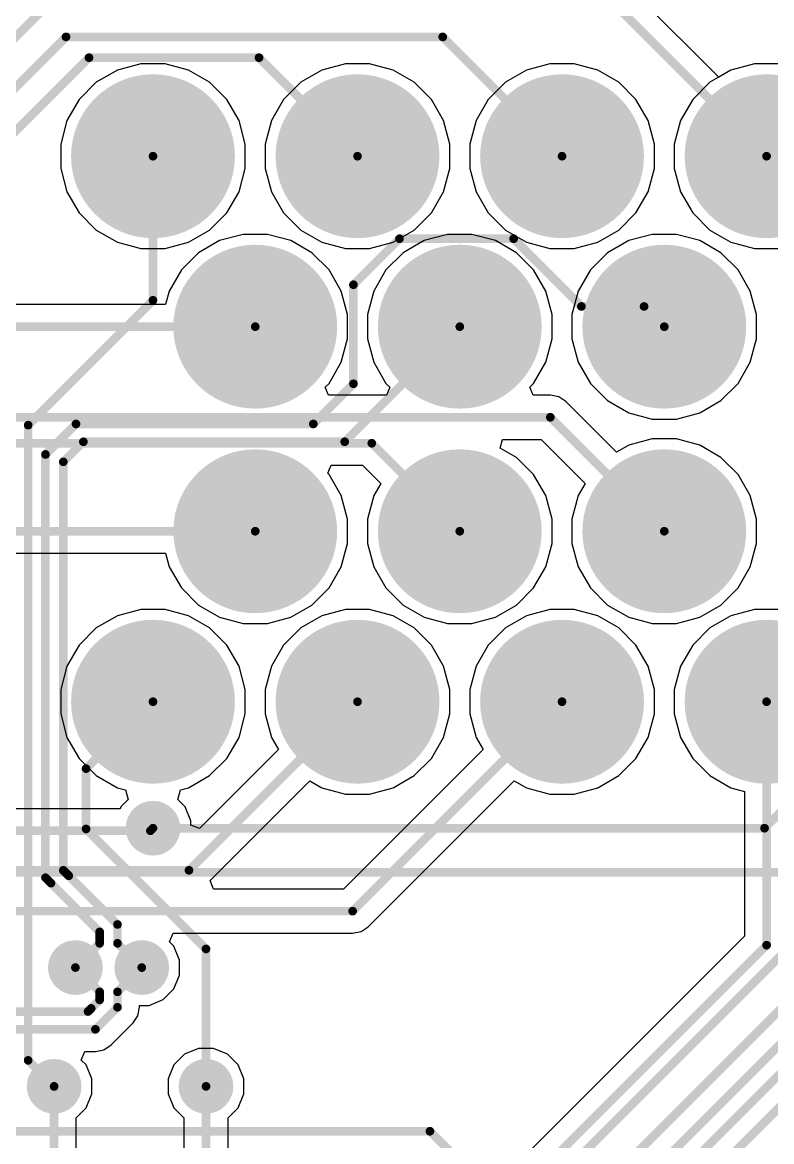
# Model space of a CAD drawing. Header units: millimetres. Extents: x -0.36 to 5.33, y -0.63 to 3.45.
# Drawn here: x 1.787 to 2.219, y 2.47 to 3.116 of the extents above; entities that cross this region are included whole.
import ezdxf

# ---------------------------------------------------------------- set-up
doc = ezdxf.new("R2010")
doc.units = ezdxf.units.MM
doc.header["$MEASUREMENT"] = 0
for name, color, linetype in [('BottomLayer', 5, 'Continuous'), ('BottomSolder', 6, 'Continuous'), ('MultiLayer', 9, 'Continuous'), ('PadHoleLayer', 156, 'Continuous'), ('TopLayer', 1, 'Continuous'), ('TopOverlay', 2, 'Continuous'), ('TopSolder', 216, 'Continuous'), ('ViaHoleLayer', 16, 'Continuous')]:
    doc.layers.add(name, color=color, linetype=linetype)

# ---------------------------------------------------------------- blocks, each defined once
blk = doc.blocks.new('6437288_3_4')
at = {"layer": 'BottomLayer'}
h = blk.add_hatch(color=5, dxfattribs=at)
edge = h.paths.add_edge_path()
edge.add_arc((-0.5216535, 0.2854331), 0.0433071, 0, 360)
h = blk.add_hatch(color=5, dxfattribs=at)
edge = h.paths.add_edge_path()
edge.add_arc((-0.4035433, 0.2854331), 0.0433071, 0, 360)
h = blk.add_hatch(color=5, dxfattribs=at)
edge = h.paths.add_edge_path()
edge.add_arc((-0.2854331, 0.2854331), 0.0433071, 0, 360)
h = blk.add_hatch(color=5, dxfattribs=at)
edge = h.paths.add_edge_path()
edge.add_arc((-0.1673229, 0.2854331), 0.0433071, 0, 360)
h = blk.add_hatch(color=5, dxfattribs=at)
edge = h.paths.add_edge_path()
edge.add_arc((-0.4625984, 0.1870079), 0.0433071, 0, 360)
h = blk.add_hatch(color=5, dxfattribs=at)
edge = h.paths.add_edge_path()
edge.add_arc((-0.3444882, 0.1870079), 0.0433071, 0, 360)
h = blk.add_hatch(color=5, dxfattribs=at)
edge = h.paths.add_edge_path()
edge.add_arc((-0.226378, 0.1870079), 0.0433071, 0, 360)
h = blk.add_hatch(color=5, dxfattribs=at)
edge = h.paths.add_edge_path()
edge.add_arc((-0.4625984, 0.0688977), 0.0433071, 0, 360)
h = blk.add_hatch(color=5, dxfattribs=at)
edge = h.paths.add_edge_path()
edge.add_arc((-0.3444882, 0.0688977), 0.0433071, 0, 360)
h = blk.add_hatch(color=5, dxfattribs=at)
edge = h.paths.add_edge_path()
edge.add_arc((-0.226378, 0.0688977), 0.0433071, 0, 360)
h = blk.add_hatch(color=5, dxfattribs=at)
edge = h.paths.add_edge_path()
edge.add_arc((-0.5216536, -0.0295275), 0.0433071, 0, 360)
h = blk.add_hatch(color=5, dxfattribs=at)
edge = h.paths.add_edge_path()
edge.add_arc((-0.4035434, -0.0295275), 0.0433071, 0, 360)
h = blk.add_hatch(color=5, dxfattribs=at)
edge = h.paths.add_edge_path()
edge.add_arc((-0.2854332, -0.0295275), 0.0433071, 0, 360)
h = blk.add_hatch(color=5, dxfattribs=at)
edge = h.paths.add_edge_path()
edge.add_arc((-0.1673229, -0.0295275), 0.0433071, 0, 360)
at = {"layer": 'BottomSolder'}
h = blk.add_hatch(color=6, dxfattribs=at)
edge = h.paths.add_edge_path()
edge.add_arc((-0.5216535, 0.2854331), 0.0473071, 0, 360)
h = blk.add_hatch(color=6, dxfattribs=at)
edge = h.paths.add_edge_path()
edge.add_arc((-0.4035433, 0.2854331), 0.0473071, 0, 360)
h = blk.add_hatch(color=6, dxfattribs=at)
edge = h.paths.add_edge_path()
edge.add_arc((-0.2854331, 0.2854331), 0.0473071, 0, 360)
h = blk.add_hatch(color=6, dxfattribs=at)
edge = h.paths.add_edge_path()
edge.add_arc((-0.1673229, 0.2854331), 0.0473071, 0, 360)
h = blk.add_hatch(color=6, dxfattribs=at)
edge = h.paths.add_edge_path()
edge.add_arc((-0.4625984, 0.1870079), 0.0473071, 0, 360)
h = blk.add_hatch(color=6, dxfattribs=at)
edge = h.paths.add_edge_path()
edge.add_arc((-0.3444882, 0.1870079), 0.0473071, 0, 360)
h = blk.add_hatch(color=6, dxfattribs=at)
edge = h.paths.add_edge_path()
edge.add_arc((-0.226378, 0.1870079), 0.0473071, 0, 360)
h = blk.add_hatch(color=6, dxfattribs=at)
edge = h.paths.add_edge_path()
edge.add_arc((-0.4625984, 0.0688977), 0.0473071, 0, 360)
h = blk.add_hatch(color=6, dxfattribs=at)
edge = h.paths.add_edge_path()
edge.add_arc((-0.3444882, 0.0688977), 0.0473071, 0, 360)
h = blk.add_hatch(color=6, dxfattribs=at)
edge = h.paths.add_edge_path()
edge.add_arc((-0.226378, 0.0688977), 0.0473071, 0, 360)
h = blk.add_hatch(color=6, dxfattribs=at)
edge = h.paths.add_edge_path()
edge.add_arc((-0.5216536, -0.0295275), 0.0473071, 0, 360)
h = blk.add_hatch(color=6, dxfattribs=at)
edge = h.paths.add_edge_path()
edge.add_arc((-0.4035434, -0.0295275), 0.0473071, 0, 360)
h = blk.add_hatch(color=6, dxfattribs=at)
edge = h.paths.add_edge_path()
edge.add_arc((-0.2854332, -0.0295275), 0.0473071, 0, 360)
h = blk.add_hatch(color=6, dxfattribs=at)
edge = h.paths.add_edge_path()
edge.add_arc((-0.1673229, -0.0295275), 0.0473071, 0, 360)
at = {"layer": 'MultiLayer'}
h = blk.add_hatch(color=9, dxfattribs=at)
edge = h.paths.add_edge_path()
edge.add_arc((-0.5216535, 0.2854331), 0.0433071, 0, 360)
h = blk.add_hatch(color=9, dxfattribs=at)
edge = h.paths.add_edge_path()
edge.add_arc((-0.4035433, 0.2854331), 0.0433071, 0, 360)
h = blk.add_hatch(color=9, dxfattribs=at)
edge = h.paths.add_edge_path()
edge.add_arc((-0.2854331, 0.2854331), 0.0433071, 0, 360)
h = blk.add_hatch(color=9, dxfattribs=at)
edge = h.paths.add_edge_path()
edge.add_arc((-0.1673229, 0.2854331), 0.0433071, 0, 360)
h = blk.add_hatch(color=9, dxfattribs=at)
edge = h.paths.add_edge_path()
edge.add_arc((-0.4625984, 0.1870079), 0.0433071, 0, 360)
h = blk.add_hatch(color=9, dxfattribs=at)
edge = h.paths.add_edge_path()
edge.add_arc((-0.3444882, 0.1870079), 0.0433071, 0, 360)
h = blk.add_hatch(color=9, dxfattribs=at)
edge = h.paths.add_edge_path()
edge.add_arc((-0.226378, 0.1870079), 0.0433071, 0, 360)
h = blk.add_hatch(color=9, dxfattribs=at)
edge = h.paths.add_edge_path()
edge.add_arc((-0.4625984, 0.0688977), 0.0433071, 0, 360)
h = blk.add_hatch(color=9, dxfattribs=at)
edge = h.paths.add_edge_path()
edge.add_arc((-0.3444882, 0.0688977), 0.0433071, 0, 360)
h = blk.add_hatch(color=9, dxfattribs=at)
edge = h.paths.add_edge_path()
edge.add_arc((-0.226378, 0.0688977), 0.0433071, 0, 360)
h = blk.add_hatch(color=9, dxfattribs=at)
edge = h.paths.add_edge_path()
edge.add_arc((-0.5216536, -0.0295275), 0.0433071, 0, 360)
h = blk.add_hatch(color=9, dxfattribs=at)
edge = h.paths.add_edge_path()
edge.add_arc((-0.4035434, -0.0295275), 0.0433071, 0, 360)
h = blk.add_hatch(color=9, dxfattribs=at)
edge = h.paths.add_edge_path()
edge.add_arc((-0.2854332, -0.0295275), 0.0433071, 0, 360)
h = blk.add_hatch(color=9, dxfattribs=at)
edge = h.paths.add_edge_path()
edge.add_arc((-0.1673229, -0.0295275), 0.0433071, 0, 360)
at = {"layer": 'PadHoleLayer'}
h = blk.add_hatch(color=156, dxfattribs=at)
edge = h.paths.add_edge_path()
edge.add_arc((-0.5216535, 0.2854331), 0.0255905, 0, 360)
h = blk.add_hatch(color=156, dxfattribs=at)
edge = h.paths.add_edge_path()
edge.add_arc((-0.4035433, 0.2854331), 0.0255905, 0, 360)
h = blk.add_hatch(color=156, dxfattribs=at)
edge = h.paths.add_edge_path()
edge.add_arc((-0.2854331, 0.2854331), 0.0255905, 0, 360)
h = blk.add_hatch(color=156, dxfattribs=at)
edge = h.paths.add_edge_path()
edge.add_arc((-0.1673229, 0.2854331), 0.0255905, 0, 360)
h = blk.add_hatch(color=156, dxfattribs=at)
edge = h.paths.add_edge_path()
edge.add_arc((-0.4625984, 0.1870079), 0.0255905, 0, 360)
h = blk.add_hatch(color=156, dxfattribs=at)
edge = h.paths.add_edge_path()
edge.add_arc((-0.3444882, 0.1870079), 0.0255905, 0, 360)
h = blk.add_hatch(color=156, dxfattribs=at)
edge = h.paths.add_edge_path()
edge.add_arc((-0.226378, 0.1870079), 0.0255905, 0, 360)
h = blk.add_hatch(color=156, dxfattribs=at)
edge = h.paths.add_edge_path()
edge.add_arc((-0.4625984, 0.0688977), 0.0255905, 0, 360)
h = blk.add_hatch(color=156, dxfattribs=at)
edge = h.paths.add_edge_path()
edge.add_arc((-0.3444882, 0.0688977), 0.0255905, 0, 360)
h = blk.add_hatch(color=156, dxfattribs=at)
edge = h.paths.add_edge_path()
edge.add_arc((-0.226378, 0.0688977), 0.0255905, 0, 360)
h = blk.add_hatch(color=156, dxfattribs=at)
edge = h.paths.add_edge_path()
edge.add_arc((-0.5216536, -0.0295275), 0.0255905, 0, 360)
h = blk.add_hatch(color=156, dxfattribs=at)
edge = h.paths.add_edge_path()
edge.add_arc((-0.4035434, -0.0295275), 0.0255905, 0, 360)
h = blk.add_hatch(color=156, dxfattribs=at)
edge = h.paths.add_edge_path()
edge.add_arc((-0.2854332, -0.0295275), 0.0255905, 0, 360)
h = blk.add_hatch(color=156, dxfattribs=at)
edge = h.paths.add_edge_path()
edge.add_arc((-0.1673229, -0.0295275), 0.0255905, 0, 360)
at = {"layer": 'TopLayer'}
h = blk.add_hatch(color=1, dxfattribs=at)
edge = h.paths.add_edge_path()
edge.add_arc((-0.5216535, 0.2854331), 0.0433071, 0, 360)
h = blk.add_hatch(color=1, dxfattribs=at)
edge = h.paths.add_edge_path()
edge.add_arc((-0.4035433, 0.2854331), 0.0433071, 0, 360)
h = blk.add_hatch(color=1, dxfattribs=at)
edge = h.paths.add_edge_path()
edge.add_arc((-0.2854331, 0.2854331), 0.0433071, 0, 360)
h = blk.add_hatch(color=1, dxfattribs=at)
edge = h.paths.add_edge_path()
edge.add_arc((-0.1673229, 0.2854331), 0.0433071, 0, 360)
h = blk.add_hatch(color=1, dxfattribs=at)
edge = h.paths.add_edge_path()
edge.add_arc((-0.4625984, 0.1870079), 0.0433071, 0, 360)
h = blk.add_hatch(color=1, dxfattribs=at)
edge = h.paths.add_edge_path()
edge.add_arc((-0.3444882, 0.1870079), 0.0433071, 0, 360)
h = blk.add_hatch(color=1, dxfattribs=at)
edge = h.paths.add_edge_path()
edge.add_arc((-0.226378, 0.1870079), 0.0433071, 0, 360)
h = blk.add_hatch(color=1, dxfattribs=at)
edge = h.paths.add_edge_path()
edge.add_arc((-0.4625984, 0.0688977), 0.0433071, 0, 360)
h = blk.add_hatch(color=1, dxfattribs=at)
edge = h.paths.add_edge_path()
edge.add_arc((-0.3444882, 0.0688977), 0.0433071, 0, 360)
h = blk.add_hatch(color=1, dxfattribs=at)
edge = h.paths.add_edge_path()
edge.add_arc((-0.226378, 0.0688977), 0.0433071, 0, 360)
h = blk.add_hatch(color=1, dxfattribs=at)
edge = h.paths.add_edge_path()
edge.add_arc((-0.5216536, -0.0295275), 0.0433071, 0, 360)
h = blk.add_hatch(color=1, dxfattribs=at)
edge = h.paths.add_edge_path()
edge.add_arc((-0.4035434, -0.0295275), 0.0433071, 0, 360)
h = blk.add_hatch(color=1, dxfattribs=at)
edge = h.paths.add_edge_path()
edge.add_arc((-0.2854332, -0.0295275), 0.0433071, 0, 360)
h = blk.add_hatch(color=1, dxfattribs=at)
edge = h.paths.add_edge_path()
edge.add_arc((-0.1673229, -0.0295275), 0.0433071, 0, 360)
at = {"layer": 'TopSolder'}
h = blk.add_hatch(color=216, dxfattribs=at)
edge = h.paths.add_edge_path()
edge.add_arc((-0.5216535, 0.2854331), 0.0473071, 0, 360)
h = blk.add_hatch(color=216, dxfattribs=at)
edge = h.paths.add_edge_path()
edge.add_arc((-0.4035433, 0.2854331), 0.0473071, 0, 360)
h = blk.add_hatch(color=216, dxfattribs=at)
edge = h.paths.add_edge_path()
edge.add_arc((-0.2854331, 0.2854331), 0.0473071, 0, 360)
h = blk.add_hatch(color=216, dxfattribs=at)
edge = h.paths.add_edge_path()
edge.add_arc((-0.1673229, 0.2854331), 0.0473071, 0, 360)
h = blk.add_hatch(color=216, dxfattribs=at)
edge = h.paths.add_edge_path()
edge.add_arc((-0.4625984, 0.1870079), 0.0473071, 0, 360)
h = blk.add_hatch(color=216, dxfattribs=at)
edge = h.paths.add_edge_path()
edge.add_arc((-0.3444882, 0.1870079), 0.0473071, 0, 360)
h = blk.add_hatch(color=216, dxfattribs=at)
edge = h.paths.add_edge_path()
edge.add_arc((-0.226378, 0.1870079), 0.0473071, 0, 360)
h = blk.add_hatch(color=216, dxfattribs=at)
edge = h.paths.add_edge_path()
edge.add_arc((-0.4625984, 0.0688977), 0.0473071, 0, 360)
h = blk.add_hatch(color=216, dxfattribs=at)
edge = h.paths.add_edge_path()
edge.add_arc((-0.3444882, 0.0688977), 0.0473071, 0, 360)
h = blk.add_hatch(color=216, dxfattribs=at)
edge = h.paths.add_edge_path()
edge.add_arc((-0.226378, 0.0688977), 0.0473071, 0, 360)
h = blk.add_hatch(color=216, dxfattribs=at)
edge = h.paths.add_edge_path()
edge.add_arc((-0.5216536, -0.0295275), 0.0473071, 0, 360)
h = blk.add_hatch(color=216, dxfattribs=at)
edge = h.paths.add_edge_path()
edge.add_arc((-0.4035434, -0.0295275), 0.0473071, 0, 360)
h = blk.add_hatch(color=216, dxfattribs=at)
edge = h.paths.add_edge_path()
edge.add_arc((-0.2854332, -0.0295275), 0.0473071, 0, 360)
h = blk.add_hatch(color=216, dxfattribs=at)
edge = h.paths.add_edge_path()
edge.add_arc((-0.1673229, -0.0295275), 0.0473071, 0, 360)
at = {"layer": 'TopOverlay', "const_width": 0.005}
blk.add_lwpolyline([(1.2795275, 0.3838583), (-1.2795276, 0.3838583)], dxfattribs=at)

msp = doc.modelspace()

# ---------------------------------------------------------------- hatches: boundary and pattern name
at = {"layer": 'BottomLayer'}
h = msp.add_hatch(color=5, dxfattribs=at)
edge = h.paths.add_edge_path()
edge.add_arc((1.8622361, 2.6511398), 0.011811, 0, 360)
h = msp.add_hatch(color=5, dxfattribs=at)
edge = h.paths.add_edge_path()
edge.add_arc((1.8174321, 2.5706665), 0.011811, 0, 360)
h = msp.add_hatch(color=5, dxfattribs=at)
edge = h.paths.add_edge_path()
edge.add_arc((1.855754, 2.5706665), 0.011811, 0, 360)
h = msp.add_hatch(color=5, dxfattribs=at)
edge = h.paths.add_edge_path()
edge.add_arc((1.8051575, 2.5020945), 0.011811, 0, 360)
h = msp.add_hatch(color=5, dxfattribs=at)
edge = h.paths.add_edge_path()
edge.add_arc((1.8928588, 2.5020945), 0.011811, 0, 360)
at = {"layer": 'BottomSolder'}
h = msp.add_hatch(color=6, dxfattribs=at)
edge = h.paths.add_edge_path()
edge.add_arc((1.8622361, 2.6511398), 0.015811, 0, 360)
h = msp.add_hatch(color=6, dxfattribs=at)
edge = h.paths.add_edge_path()
edge.add_arc((1.8174321, 2.5706665), 0.015811, 0, 360)
h = msp.add_hatch(color=6, dxfattribs=at)
edge = h.paths.add_edge_path()
edge.add_arc((1.855754, 2.5706665), 0.015811, 0, 360)
h = msp.add_hatch(color=6, dxfattribs=at)
edge = h.paths.add_edge_path()
edge.add_arc((1.8051575, 2.5020945), 0.015811, 0, 360)
h = msp.add_hatch(color=6, dxfattribs=at)
edge = h.paths.add_edge_path()
edge.add_arc((1.8928588, 2.5020945), 0.015811, 0, 360)
at = {"layer": 'TopLayer'}
h = msp.add_hatch(color=1, dxfattribs=at)
edge = h.paths.add_edge_path()
edge.add_arc((1.8622361, 2.6511398), 0.011811, 0, 360)
h = msp.add_hatch(color=1, dxfattribs=at)
edge = h.paths.add_edge_path()
edge.add_arc((1.8174321, 2.5706665), 0.011811, 0, 360)
h = msp.add_hatch(color=1, dxfattribs=at)
edge = h.paths.add_edge_path()
edge.add_arc((1.855754, 2.5706665), 0.011811, 0, 360)
h = msp.add_hatch(color=1, dxfattribs=at)
edge = h.paths.add_edge_path()
edge.add_arc((1.8051575, 2.5020945), 0.011811, 0, 360)
h = msp.add_hatch(color=1, dxfattribs=at)
edge = h.paths.add_edge_path()
edge.add_arc((1.8928588, 2.5020945), 0.011811, 0, 360)
at = {"layer": 'TopSolder'}
h = msp.add_hatch(color=216, dxfattribs=at)
edge = h.paths.add_edge_path()
edge.add_arc((1.8622361, 2.6511398), 0.015811, 0, 360)
h = msp.add_hatch(color=216, dxfattribs=at)
edge = h.paths.add_edge_path()
edge.add_arc((1.8174321, 2.5706665), 0.015811, 0, 360)
h = msp.add_hatch(color=216, dxfattribs=at)
edge = h.paths.add_edge_path()
edge.add_arc((1.855754, 2.5706665), 0.015811, 0, 360)
h = msp.add_hatch(color=216, dxfattribs=at)
edge = h.paths.add_edge_path()
edge.add_arc((1.8051575, 2.5020945), 0.015811, 0, 360)
h = msp.add_hatch(color=216, dxfattribs=at)
edge = h.paths.add_edge_path()
edge.add_arc((1.8928588, 2.5020945), 0.015811, 0, 360)
at = {"layer": 'ViaHoleLayer'}
h = msp.add_hatch(color=16, dxfattribs=at)
edge = h.paths.add_edge_path()
edge.add_arc((1.8622361, 2.6511398), 0.0059055, 0, 360)
h = msp.add_hatch(color=16, dxfattribs=at)
edge = h.paths.add_edge_path()
edge.add_arc((1.8174321, 2.5706665), 0.0059055, 0, 360)
h = msp.add_hatch(color=16, dxfattribs=at)
edge = h.paths.add_edge_path()
edge.add_arc((1.855754, 2.5706665), 0.0059055, 0, 360)
h = msp.add_hatch(color=16, dxfattribs=at)
edge = h.paths.add_edge_path()
edge.add_arc((1.8051575, 2.5020945), 0.0059055, 0, 360)
h = msp.add_hatch(color=16, dxfattribs=at)
edge = h.paths.add_edge_path()
edge.add_arc((1.8928588, 2.5020945), 0.0059055, 0, 360)

# ---------------------------------------------------------------- linework, layer by layer
at = {"layer": 'BottomLayer'}
for p, q in [((2.1889701, 3.0847389), (2.139697, 3.134012)), ((2.2095488, 3.0924253), (2.195991, 3.0887925)), ((2.2235848, 3.0924253), (2.2095488, 3.0924253)), ((2.195991, 3.0887925), (2.1889701, 3.0847389))]:
    msp.add_line(p, q, dxfattribs=at)
at = {"layer": 'BottomLayer', "const_width": 0.005}
for points in [[(1.7001575, 3.0251575), (1.8, 3.125)], [(2.130685, 3.125), (2.2165668, 3.0391182)], [(1.7361575, 3.0321575), (1.812, 3.108)], [(1.812, 3.108), (2.0295748, 3.108)], [(2.0295748, 3.108), (2.0984566, 3.0391182)], [(1.7701575, 3.0408741), (1.8252834, 3.096)], [(1.8252834, 3.096), (1.9234646, 3.096)], [(1.9234646, 3.096), (1.9803464, 3.0391182)], [(1.8622361, 2.9559166), (1.8622361, 3.0391182)], [(1.978, 2.9649198), (2.0045803, 2.9915001)], [(2.0045803, 2.9915001), (2.0704999, 2.9915001)], [(2.0704999, 2.9915001), (2.1096335, 2.9523665)], [(1.978, 2.9077239), (1.978, 2.9649198)], [(1.7901575, 2.883838), (1.8622361, 2.9559166)], [(2.1096335, 2.9523665), (2.1458381, 2.9523665)], [(2.1458381, 2.9523665), (2.1575116, 2.940693)], [(1.9729488, 2.8742404), (2.0394014, 2.940693)], [(1.9548165, 2.8845404), (1.978, 2.9077239)], [(1.7901575, 2.5170945), (1.7901575, 2.883838)], [(1.8001575, 2.8669226), (1.8177753, 2.8845404)], [(1.8177753, 2.8845404), (1.9548165, 2.8845404)], [(1.8104575, 2.8626563), (1.8220416, 2.8742404)], [(1.8220416, 2.8742404), (1.9729488, 2.8742404)], [(1.8001575, 2.6225625), (1.8001575, 2.8669226)], [(1.8104575, 2.6268288), (1.8104575, 2.8626563)], [(1.8236028, 2.6855243), (1.8622361, 2.7241576)], [(2.2154009, 2.6511398), (2.2756218, 2.7113607)], [(1.8236028, 2.6506915), (1.8236028, 2.6855243)], [(1.8236028, 2.6506915), (1.8928588, 2.5814355)], [(1.8622361, 2.6511398), (2.2154009, 2.6511398)], [(1.8001575, 2.6225625), (1.8033028, 2.6194172)], [(1.8104575, 2.6268288), (1.8136028, 2.6236835)], [(1.8136028, 2.6236834), (1.8136028, 2.6236835)], [(1.8136028, 2.6236834), (1.8417432, 2.595543)], [(1.8033028, 2.6194171), (1.8033028, 2.6194172)], [(1.8033028, 2.6194171), (1.8314432, 2.5912767)], [(1.8417432, 2.5846773), (1.8417432, 2.595543)], [(1.8314432, 2.5846773), (1.8314432, 2.5912767)], [(1.8174324, 2.5706665), (1.8314432, 2.5846773)], [(1.8417432, 2.5846773), (1.855754, 2.5706665)], [(1.8928588, 2.5020945), (1.8928588, 2.5814355)], [(1.8174321, 2.5706665), (1.8174324, 2.5706665)], [(1.7901575, 2.5170945), (1.8051575, 2.5020945)], [(1.3971571, 2.4761495), (2.0221575, 2.4761495)], [(2.0221575, 2.4761495), (2.1741575, 2.3241495)]]:
    msp.add_lwpolyline(points, dxfattribs=at)
at = {"layer": 'BottomLayer', "const_width": 0.0025}
for points in [[(1.81075, 3.108, 1), (1.81325, 3.108, 1)], [(1.81075, 3.108, 1), (1.81325, 3.108, 1)], [(2.0283248, 3.108, 1), (2.0308248, 3.108, 1)], [(2.0283248, 3.108, 1), (2.0308248, 3.108, 1)], [(1.8240334, 3.096, 1), (1.8265334, 3.096, 1)], [(1.8240334, 3.096, 1), (1.8265334, 3.096, 1)], [(1.9222146, 3.096, 1), (1.9247146, 3.096, 1)], [(1.9222146, 3.096, 1), (1.9247146, 3.096, 1)], [(1.8609861, 3.0391182, 1), (1.8634861, 3.0391182, 1)], [(1.9790964, 3.0391182, 1), (1.9815964, 3.0391182, 1)], [(2.0972066, 3.0391182, 1), (2.0997066, 3.0391182, 1)], [(2.2153168, 3.0391182, 1), (2.2178168, 3.0391182, 1)], [(2.0033303, 2.9915001, 1), (2.0058303, 2.9915001, 1)], [(2.0033303, 2.9915001, 1), (2.0058303, 2.9915001, 1)], [(2.0692499, 2.9915001, 1), (2.0717499, 2.9915001, 1)], [(2.0692499, 2.9915001, 1), (2.0717499, 2.9915001, 1)], [(1.97675, 2.9649198, 1), (1.97925, 2.9649198, 1)], [(1.97675, 2.9649198, 1), (1.97925, 2.9649198, 1)], [(1.8609861, 2.9559166, 1), (1.8634861, 2.9559166, 1)], [(1.8609861, 2.9559166, 1), (1.8634861, 2.9559166, 1)], [(2.1083835, 2.9523665, 1), (2.1108835, 2.9523665, 1)], [(2.1083835, 2.9523665, 1), (2.1108835, 2.9523665, 1)], [(2.1445881, 2.9523665, 1), (2.1470881, 2.9523665, 1)], [(2.1445881, 2.9523665, 1), (2.1470881, 2.9523665, 1)], [(2.0381514, 2.940693, 1), (2.0406514, 2.940693, 1)], [(2.1562616, 2.940693, 1), (2.1587616, 2.940693, 1)], [(1.97675, 2.9077239, 1), (1.97925, 2.9077239, 1)], [(1.97675, 2.9077239, 1), (1.97925, 2.9077239, 1)], [(1.7889075, 2.883838, 1), (1.7914075, 2.883838, 1)], [(1.7889075, 2.883838, 1), (1.7914075, 2.883838, 1)], [(1.8165253, 2.8845404, 1), (1.8190253, 2.8845404, 1)], [(1.8165253, 2.8845404, 1), (1.8190253, 2.8845404, 1)], [(1.9535665, 2.8845404, 1), (1.9560665, 2.8845404, 1)], [(1.9535665, 2.8845404, 1), (1.9560665, 2.8845404, 1)], [(1.8207916, 2.8742404, 1), (1.8232916, 2.8742404, 1)], [(1.8207916, 2.8742404, 1), (1.8232916, 2.8742404, 1)], [(1.9716988, 2.8742404, 1), (1.9741988, 2.8742404, 1)], [(1.9716988, 2.8742404, 1), (1.9741988, 2.8742404, 1)], [(1.7989075, 2.8669226, 1), (1.8014075, 2.8669226, 1)], [(1.7989075, 2.8669226, 1), (1.8014075, 2.8669226, 1)], [(1.8092075, 2.8626563, 1), (1.8117075, 2.8626563, 1)], [(1.8092075, 2.8626563, 1), (1.8117075, 2.8626563, 1)], [(1.8609861, 2.7241576, 1), (1.8634861, 2.7241576, 1)], [(1.8223528, 2.6855243, 1), (1.8248528, 2.6855243, 1)], [(1.8223528, 2.6855243, 1), (1.8248528, 2.6855243, 1)], [(1.8223528, 2.6506915, 1), (1.8248528, 2.6506915, 1)], [(1.8223528, 2.6506915, 1), (1.8248528, 2.6506915, 1)], [(1.8609861, 2.6511398, 1), (1.8634861, 2.6511398, 1)], [(2.2141509, 2.6511398, 1), (2.2166509, 2.6511398, 1)], [(2.2141509, 2.6511398, 1), (2.2166509, 2.6511398, 1)], [(1.7989075, 2.6225625, 1), (1.8014075, 2.6225625, 1)], [(1.7989075, 2.6225625, 1), (1.8014075, 2.6225625, 1)], [(1.8092075, 2.6268288, 1), (1.8117075, 2.6268288, 1)], [(1.8092075, 2.6268288, 1), (1.8117075, 2.6268288, 1)], [(1.8123528, 2.6236835, 1), (1.8148528, 2.6236835, 1)], [(1.8123528, 2.6236835, 1), (1.8148528, 2.6236835, 1)], [(1.8123528, 2.6236834, 1), (1.8148528, 2.6236834, 1)], [(1.8123528, 2.6236834, 1), (1.8148528, 2.6236834, 1)], [(1.8020528, 2.6194172, 1), (1.8045528, 2.6194172, 1)], [(1.8020528, 2.6194172, 1), (1.8045528, 2.6194172, 1)], [(1.8020528, 2.6194171, 1), (1.8045528, 2.6194171, 1)], [(1.8020528, 2.6194171, 1), (1.8045528, 2.6194171, 1)], [(1.8404932, 2.595543, 1), (1.8429932, 2.595543, 1)], [(1.8404932, 2.595543, 1), (1.8429932, 2.595543, 1)], [(1.8301932, 2.5912767, 1), (1.8326932, 2.5912767, 1)], [(1.8301932, 2.5912767, 1), (1.8326932, 2.5912767, 1)], [(1.8301932, 2.5846773, 1), (1.8326932, 2.5846773, 1)], [(1.8301932, 2.5846773, 1), (1.8326932, 2.5846773, 1)], [(1.8404932, 2.5846773, 1), (1.8429932, 2.5846773, 1)], [(1.8404932, 2.5846773, 1), (1.8429932, 2.5846773, 1)], [(1.8916088, 2.5814355, 1), (1.8941088, 2.5814355, 1)], [(1.8916088, 2.5814355, 1), (1.8941088, 2.5814355, 1)], [(1.8161821, 2.5706665, 1), (1.8186821, 2.5706665, 1)], [(1.8161824, 2.5706665, 1), (1.8186824, 2.5706665, 1)], [(1.8161824, 2.5706665, 1), (1.8186824, 2.5706665, 1)], [(1.854504, 2.5706665, 1), (1.857004, 2.5706665, 1)], [(1.7889075, 2.5170945, 1), (1.7914075, 2.5170945, 1)], [(1.7889075, 2.5170945, 1), (1.7914075, 2.5170945, 1)], [(1.8039075, 2.5020945, 1), (1.8064075, 2.5020945, 1)], [(1.8916088, 2.5020945, 1), (1.8941088, 2.5020945, 1)], [(2.0209075, 2.4761495, 1), (2.0234075, 2.4761495, 1)], [(2.0209075, 2.4761495, 1), (2.0234075, 2.4761495, 1)]]:
    msp.add_lwpolyline(points, format="xyb", close=True, dxfattribs=at)
at = {"layer": 'TopLayer'}
for p, q in [((1.8552181, 3.0924253), (1.8416603, 3.0887925)), ((1.8692541, 3.0924253), (1.8552181, 3.0924253)), ((1.8828119, 3.0887925), (1.8692541, 3.0924253)), ((1.9733284, 3.0924253), (1.9597706, 3.0887925)), ((1.9873644, 3.0924253), (1.9733284, 3.0924253)), ((2.0009222, 3.0887925), (1.9873644, 3.0924253)), ((2.0914386, 3.0924253), (2.0778808, 3.0887925)), ((2.1054746, 3.0924253), (2.0914386, 3.0924253)), ((2.1190324, 3.0887925), (2.1054746, 3.0924253)), ((2.2095488, 3.0924253), (2.195991, 3.0887925)), ((2.2235848, 3.0924253), (2.2095488, 3.0924253)), ((1.8416603, 3.0887925), (1.8295048, 3.0817745)), ((1.8949674, 3.0817745), (1.8828119, 3.0887925)), ((1.9597706, 3.0887925), (1.9476151, 3.0817745)), ((2.0130777, 3.0817745), (2.0009222, 3.0887925)), ((2.0778808, 3.0887925), (2.0657253, 3.0817745)), ((2.1311879, 3.0817745), (2.1190324, 3.0887925)), ((2.195991, 3.0887925), (2.1838355, 3.0817745)), ((1.8295048, 3.0817745), (1.8195798, 3.0718495)), ((1.9048924, 3.0718495), (1.8949674, 3.0817745)), ((1.9476151, 3.0817745), (1.9376901, 3.0718495)), ((2.0230027, 3.0718495), (2.0130777, 3.0817745)), ((2.0657253, 3.0817745), (2.0558003, 3.0718495)), ((2.1411129, 3.0718495), (2.1311879, 3.0817745)), ((2.1838355, 3.0817745), (2.1739105, 3.0718495)), ((1.8195798, 3.0718495), (1.8125618, 3.059694)), ((1.9119104, 3.059694), (1.9048924, 3.0718495)), ((1.9376901, 3.0718495), (1.9306721, 3.059694)), ((2.0300207, 3.059694), (2.0230027, 3.0718495)), ((2.0558003, 3.0718495), (2.0487823, 3.059694)), ((2.1481309, 3.059694), (2.1411129, 3.0718495)), ((2.1739105, 3.0718495), (2.1668925, 3.059694)), ((1.8125618, 3.059694), (1.808929, 3.0461362)), ((1.9155432, 3.0461362), (1.9119104, 3.059694)), ((1.9306721, 3.059694), (1.9270393, 3.0461362)), ((2.0336535, 3.0461362), (2.0300207, 3.059694)), ((2.0487823, 3.059694), (2.0451495, 3.0461362)), ((2.1517637, 3.0461362), (2.1481309, 3.059694)), ((2.1668925, 3.059694), (2.1632597, 3.0461362)), ((1.808929, 3.0461362), (1.808929, 3.0321002)), ((1.9155432, 3.0321002), (1.9155432, 3.0461362)), ((1.9270393, 3.0461362), (1.9270393, 3.0321002)), ((2.0336535, 3.0321002), (2.0336535, 3.0461362)), ((2.0451495, 3.0461362), (2.0451495, 3.0321002)), ((2.1517637, 3.0321002), (2.1517637, 3.0461362)), ((2.1632597, 3.0461362), (2.1632597, 3.0321002)), ((1.808929, 3.0321002), (1.8125618, 3.0185424)), ((1.9119104, 3.0185424), (1.9155432, 3.0321002)), ((1.9270393, 3.0321002), (1.9306721, 3.0185424)), ((2.0300207, 3.0185424), (2.0336535, 3.0321002)), ((2.0451495, 3.0321002), (2.0487823, 3.0185424)), ((2.1481309, 3.0185424), (2.1517637, 3.0321002)), ((2.1632597, 3.0321002), (2.1668925, 3.0185424)), ((1.8125618, 3.0185424), (1.8195798, 3.0063869)), ((1.9048924, 3.0063869), (1.9119104, 3.0185424)), ((1.9306721, 3.0185424), (1.9376901, 3.0063869)), ((2.0230027, 3.0063869), (2.0300207, 3.0185424)), ((2.0487823, 3.0185424), (2.0558003, 3.0063869)), ((2.1411129, 3.0063869), (2.1481309, 3.0185424)), ((2.1668925, 3.0185424), (2.1739105, 3.0063869)), ((1.8195798, 3.0063869), (1.8295048, 2.9964619)), ((1.8949674, 2.9964619), (1.9048924, 3.0063869)), ((1.9376901, 3.0063869), (1.9476151, 2.9964619)), ((2.0130777, 2.9964619), (2.0230027, 3.0063869)), ((2.0558003, 3.0063869), (2.0657253, 2.9964619)), ((2.1311879, 2.9964619), (2.1411129, 3.0063869)), ((2.1739105, 3.0063869), (2.1838355, 2.9964619)), ((1.8295048, 2.9964619), (1.8416603, 2.9894439)), ((1.8828119, 2.9894439), (1.8949674, 2.9964619)), ((1.9142732, 2.9940001), (1.9007154, 2.9903673)), ((1.9283092, 2.9940001), (1.9142732, 2.9940001)), ((1.941867, 2.9903673), (1.9283092, 2.9940001)), ((1.9476151, 2.9964619), (1.9597706, 2.9894439)), ((2.0009222, 2.9894439), (2.0130777, 2.9964619)), ((2.0323834, 2.9940001), (2.0188256, 2.9903673)), ((2.0464194, 2.9940001), (2.0323834, 2.9940001)), ((2.0599772, 2.9903673), (2.0464194, 2.9940001)), ((2.0657253, 2.9964619), (2.0778808, 2.9894439)), ((2.1190324, 2.9894439), (2.1311879, 2.9964619)), ((2.1504936, 2.9940001), (2.1369358, 2.9903673)), ((2.1645296, 2.9940001), (2.1504936, 2.9940001)), ((2.1780874, 2.9903673), (2.1645296, 2.9940001)), ((2.1838355, 2.9964619), (2.195991, 2.9894439)), ((1.8416603, 2.9894439), (1.8552181, 2.9858111)), ((1.8552181, 2.9858111), (1.8692541, 2.9858111)), ((1.8692541, 2.9858111), (1.8828119, 2.9894439)), ((1.9007154, 2.9903673), (1.8885599, 2.9833493)), ((1.9540225, 2.9833493), (1.941867, 2.9903673)), ((1.9597706, 2.9894439), (1.9733284, 2.9858111)), ((1.9733284, 2.9858111), (1.9873644, 2.9858111)), ((1.9873644, 2.9858111), (2.0009222, 2.9894439)), ((2.0188256, 2.9903673), (2.0066701, 2.9833493)), ((2.0721327, 2.9833493), (2.0599772, 2.9903673)), ((2.0778808, 2.9894439), (2.0914386, 2.9858111)), ((2.0914386, 2.9858111), (2.1054746, 2.9858111)), ((2.1054746, 2.9858111), (2.1190324, 2.9894439)), ((2.1369358, 2.9903673), (2.1247803, 2.9833493)), ((2.1902429, 2.9833493), (2.1780874, 2.9903673)), ((2.195991, 2.9894439), (2.2095488, 2.9858111)), ((2.2095488, 2.9858111), (2.2235848, 2.9858111)), ((1.8885599, 2.9833493), (1.8786349, 2.9734243)), ((1.9639475, 2.9734243), (1.9540225, 2.9833493)), ((2.0066701, 2.9833493), (1.9967451, 2.9734243)), ((2.0820577, 2.9734243), (2.0721327, 2.9833493)), ((2.1247803, 2.9833493), (2.1148553, 2.9734243)), ((2.2001679, 2.9734243), (2.1902429, 2.9833493)), ((1.8786349, 2.9734243), (1.8716169, 2.9612688)), ((1.9709655, 2.9612688), (1.9639475, 2.9734243)), ((1.9967451, 2.9734243), (1.9897271, 2.9612688)), ((2.0890757, 2.9612688), (2.0820577, 2.9734243)), ((2.1148553, 2.9734243), (2.1078373, 2.9612688)), ((2.2071859, 2.9612688), (2.2001679, 2.9734243)), ((1.8716169, 2.9612688), (1.8695186, 2.9534379)), ((1.9745983, 2.947711), (1.9709655, 2.9612688)), ((1.9897271, 2.9612688), (1.9860943, 2.947711)), ((2.0927085, 2.947711), (2.0890757, 2.9612688)), ((2.1078373, 2.9612688), (2.1042045, 2.947711)), ((2.2108187, 2.947711), (2.2071859, 2.9612688)), ((1.8695186, 2.9534379), (1.7736807, 2.9534379)), ((1.9745983, 2.933675), (1.9745983, 2.947711)), ((1.9860943, 2.947711), (1.9860943, 2.933675)), ((2.0927085, 2.933675), (2.0927085, 2.947711)), ((2.1042045, 2.947711), (2.1042045, 2.933675)), ((2.2108187, 2.933675), (2.2108187, 2.947711)), ((1.9709655, 2.9201172), (1.9745983, 2.933675)), ((1.9860943, 2.933675), (1.9897271, 2.9201172)), ((2.0890757, 2.9201172), (2.0927085, 2.933675)), ((2.1042045, 2.933675), (2.1078373, 2.9201172)), ((2.2071859, 2.9201172), (2.2108187, 2.933675)), ((1.9639475, 2.9079617), (1.9709655, 2.9201172)), ((1.9897271, 2.9201172), (1.9967451, 2.9079617)), ((2.0820577, 2.9079617), (2.0890757, 2.9201172)), ((2.1078373, 2.9201172), (2.1148553, 2.9079617)), ((2.2001679, 2.9079617), (2.2071859, 2.9201172)), ((1.9617425, 2.9057567), (1.9639475, 2.9079617)), ((1.9967451, 2.9079617), (1.9989501, 2.9057567)), ((2.0798527, 2.9057567), (2.0820577, 2.9079617)), ((2.1148553, 2.9079617), (2.1247803, 2.8980367)), ((2.1902429, 2.8980367), (2.2001679, 2.9079617)), ((1.963656, 2.9011373), (1.9617425, 2.9057567)), ((1.9989501, 2.9057567), (1.9970366, 2.9011373)), ((2.0817662, 2.9011373), (2.0798527, 2.9057567)), ((1.9970366, 2.9011373), (1.963656, 2.9011373)), ((2.0917019, 2.9011373), (2.0817662, 2.9011373)), ((2.0965792, 2.9001672), (2.0917019, 2.9011373)), ((2.1007139, 2.8974044), (2.0965792, 2.9001672)), ((2.1299148, 2.8682035), (2.1007139, 2.8974044)), ((2.1247803, 2.8980367), (2.1369358, 2.8910187)), ((2.1780874, 2.8910187), (2.1902429, 2.8980367)), ((2.1369358, 2.8910187), (2.1504936, 2.8873859)), ((2.1645296, 2.8873859), (2.1780874, 2.8910187)), ((2.1504936, 2.8873859), (2.1645296, 2.8873859)), ((2.0627652, 2.8706475), (2.0641049, 2.8756475)), ((2.0641049, 2.8756475), (2.0864228, 2.8756475)), ((2.0864228, 2.8756475), (2.1118908, 2.8501795)), ((2.1504936, 2.8758899), (2.1369358, 2.8722571)), ((2.1645296, 2.8758899), (2.1504936, 2.8758899)), ((2.1780874, 2.8722571), (2.1645296, 2.8758899)), ((2.0721327, 2.8652391), (2.0627652, 2.8706475)), ((2.1369358, 2.8722571), (2.1299148, 2.8682035)), ((2.1902429, 2.8652391), (2.1780874, 2.8722571)), ((2.0820577, 2.8553141), (2.0721327, 2.8652391)), ((2.2001679, 2.8553141), (2.1902429, 2.8652391)), ((1.963236, 2.8560256), (1.9651495, 2.860645)), ((1.9651495, 2.860645), (1.9833152, 2.860645)), ((1.9833152, 2.860645), (1.9937807, 2.8501795)), ((1.9639475, 2.8553141), (1.963236, 2.8560256)), ((1.9709655, 2.8431586), (1.9639475, 2.8553141)), ((1.9937807, 2.8501795), (1.9897271, 2.8431586)), ((2.0890757, 2.8431586), (2.0820577, 2.8553141)), ((2.1118908, 2.8501795), (2.1078373, 2.8431586)), ((2.2071859, 2.8431586), (2.2001679, 2.8553141)), ((1.9745983, 2.8296008), (1.9709655, 2.8431586)), ((1.9897271, 2.8431586), (1.9860943, 2.8296008)), ((2.0927085, 2.8296008), (2.0890757, 2.8431586)), ((2.1078373, 2.8431586), (2.1042045, 2.8296008)), ((2.2108187, 2.8296008), (2.2071859, 2.8431586)), ((1.9745983, 2.8155648), (1.9745983, 2.8296008)), ((1.9860943, 2.8296008), (1.9860943, 2.8155648)), ((2.0927085, 2.8155648), (2.0927085, 2.8296008)), ((2.1042045, 2.8296008), (2.1042045, 2.8155648)), ((2.2108187, 2.8155648), (2.2108187, 2.8296008)), ((1.9709655, 2.802007), (1.9745983, 2.8155648)), ((1.9860943, 2.8155648), (1.9897271, 2.802007)), ((2.0890757, 2.802007), (2.0927085, 2.8155648)), ((2.1042045, 2.8155648), (2.1078373, 2.802007)), ((2.2071859, 2.802007), (2.2108187, 2.8155648)), ((1.3405826, 2.8098379), (1.8695186, 2.8098379)), ((1.8695186, 2.8098379), (1.8716169, 2.802007)), ((1.8716169, 2.802007), (1.8786349, 2.7898515)), ((1.9639475, 2.7898515), (1.9709655, 2.802007)), ((1.9897271, 2.802007), (1.9967451, 2.7898515)), ((2.0820577, 2.7898515), (2.0890757, 2.802007)), ((2.1078373, 2.802007), (2.1148553, 2.7898515)), ((2.2001679, 2.7898515), (2.2071859, 2.802007)), ((1.8786349, 2.7898515), (1.8885599, 2.7799265)), ((1.9540225, 2.7799265), (1.9639475, 2.7898515)), ((1.9967451, 2.7898515), (2.0066701, 2.7799265)), ((2.0721327, 2.7799265), (2.0820577, 2.7898515)), ((2.1148553, 2.7898515), (2.1247803, 2.7799265)), ((2.1902429, 2.7799265), (2.2001679, 2.7898515)), ((1.8885599, 2.7799265), (1.9007154, 2.7729085)), ((1.941867, 2.7729085), (1.9540225, 2.7799265)), ((2.0066701, 2.7799265), (2.0188256, 2.7729085)), ((2.0599772, 2.7729085), (2.0721327, 2.7799265)), ((2.1247803, 2.7799265), (2.1369358, 2.7729085)), ((2.1780874, 2.7729085), (2.1902429, 2.7799265)), ((1.8416603, 2.7738319), (1.8295048, 2.7668139)), ((1.8552181, 2.7774647), (1.8416603, 2.7738319)), ((1.8692541, 2.7774647), (1.8552181, 2.7774647)), ((1.8828119, 2.7738319), (1.8692541, 2.7774647)), ((1.8949674, 2.7668139), (1.8828119, 2.7738319)), ((1.9007154, 2.7729085), (1.9142732, 2.7692757)), ((1.9283092, 2.7692757), (1.941867, 2.7729085)), ((1.9597705, 2.7738319), (1.947615, 2.7668139)), ((1.9733283, 2.7774647), (1.9597705, 2.7738319)), ((1.9873643, 2.7774647), (1.9733283, 2.7774647)), ((2.0009221, 2.7738319), (1.9873643, 2.7774647)), ((2.0130776, 2.7668139), (2.0009221, 2.7738319)), ((2.0188256, 2.7729085), (2.0323834, 2.7692757)), ((2.0464194, 2.7692757), (2.0599772, 2.7729085)), ((2.0778807, 2.7738319), (2.0657252, 2.7668139)), ((2.0914385, 2.7774647), (2.0778807, 2.7738319)), ((2.1054745, 2.7774647), (2.0914385, 2.7774647)), ((2.1190323, 2.7738319), (2.1054745, 2.7774647)), ((2.1311878, 2.7668139), (2.1190323, 2.7738319)), ((2.1369358, 2.7729085), (2.1504936, 2.7692757)), ((2.1645296, 2.7692757), (2.1780874, 2.7729085)), ((2.1959909, 2.7738319), (2.1838354, 2.7668139)), ((2.2095487, 2.7774647), (2.1959909, 2.7738319)), ((2.2235847, 2.7774647), (2.2095487, 2.7774647)), ((1.8295048, 2.7668139), (1.8195798, 2.7568889)), ((1.9048924, 2.7568889), (1.8949674, 2.7668139)), ((1.9142732, 2.7692757), (1.9283092, 2.7692757)), ((1.947615, 2.7668139), (1.93769, 2.7568889)), ((2.0230026, 2.7568889), (2.0130776, 2.7668139)), ((2.0323834, 2.7692757), (2.0464194, 2.7692757)), ((2.0657252, 2.7668139), (2.0558002, 2.7568889)), ((2.1411128, 2.7568889), (2.1311878, 2.7668139)), ((2.1504936, 2.7692757), (2.1645296, 2.7692757)), ((2.1838354, 2.7668139), (2.1739104, 2.7568889)), ((1.8195798, 2.7568889), (1.8125618, 2.7447334)), ((1.9119104, 2.7447334), (1.9048924, 2.7568889)), ((1.93769, 2.7568889), (1.930672, 2.7447334)), ((2.0300206, 2.7447334), (2.0230026, 2.7568889)), ((2.0558002, 2.7568889), (2.0487822, 2.7447334)), ((2.1481308, 2.7447334), (2.1411128, 2.7568889)), ((2.1739104, 2.7568889), (2.1668924, 2.7447334)), ((1.8125618, 2.7447334), (1.808929, 2.7311756)), ((1.9155432, 2.7311756), (1.9119104, 2.7447334)), ((1.930672, 2.7447334), (1.9270392, 2.7311756)), ((2.0336534, 2.7311756), (2.0300206, 2.7447334)), ((2.0487822, 2.7447334), (2.0451494, 2.7311756)), ((2.1517636, 2.7311756), (2.1481308, 2.7447334)), ((2.1668924, 2.7447334), (2.1632596, 2.7311756)), ((1.808929, 2.7311756), (1.808929, 2.7171396)), ((1.9155432, 2.7171396), (1.9155432, 2.7311756)), ((1.9270392, 2.7311756), (1.9270392, 2.7171396)), ((2.0336534, 2.7171396), (2.0336534, 2.7311756)), ((2.0451494, 2.7311756), (2.0451494, 2.7171396)), ((2.1517636, 2.7171396), (2.1517636, 2.7311756)), ((2.1632596, 2.7311756), (2.1632596, 2.7171396)), ((1.808929, 2.7171396), (1.8125618, 2.7035818)), ((1.9119104, 2.7035818), (1.9155432, 2.7171396)), ((1.9270392, 2.7171396), (1.930672, 2.7035818)), ((2.0300206, 2.7035818), (2.0336534, 2.7171396)), ((2.0451494, 2.7171396), (2.0487822, 2.7035818)), ((2.1481308, 2.7035818), (2.1517636, 2.7171396)), ((2.1632596, 2.7171396), (2.1668924, 2.7035818)), ((1.8125618, 2.7035818), (1.8195798, 2.6914263)), ((1.9048924, 2.6914263), (1.9119104, 2.7035818)), ((1.930672, 2.7035818), (1.9347256, 2.6965609)), ((2.0230026, 2.6914263), (2.0300206, 2.7035818)), ((2.0487822, 2.7035818), (2.0528358, 2.6965609)), ((2.1411128, 2.6914263), (2.1481308, 2.7035818)), ((2.1668924, 2.7035818), (2.1739104, 2.6914263)), ((1.9347256, 2.6965609), (1.8890471, 2.6508824)), ((2.0528358, 2.6965609), (1.9722525, 2.6159776)), ((1.8195798, 2.6914263), (1.8295048, 2.6815013)), ((1.8949674, 2.6815013), (1.9048924, 2.6914263)), ((2.0130776, 2.6815013), (2.0230026, 2.6914263)), ((2.1311878, 2.6815013), (2.1411128, 2.6914263)), ((2.1739104, 2.6914263), (2.1838354, 2.6815013)), ((1.8295048, 2.6815013), (1.8416603, 2.6744833)), ((1.8828119, 2.6744833), (1.8949674, 2.6815013)), ((1.8951903, 2.6209776), (1.9527496, 2.6785369)), ((1.9527496, 2.6785369), (1.9597705, 2.6744833)), ((1.9865436, 2.5942207), (2.0708598, 2.6785369)), ((2.0009221, 2.6744833), (2.0130776, 2.6815013)), ((2.0708598, 2.6785369), (2.0778807, 2.6744833)), ((2.1190323, 2.6744833), (2.1311878, 2.6815013)), ((2.1838354, 2.6815013), (2.1959909, 2.6744833)), ((1.8416603, 2.6744833), (1.8464365, 2.6732035)), ((1.8464365, 2.6732035), (1.8478888, 2.6676379)), ((1.8765834, 2.6676379), (1.8780357, 2.6732035)), ((1.8780357, 2.6732035), (1.8828119, 2.6744833)), ((1.9597705, 2.6744833), (1.9733283, 2.6708505)), ((1.9733283, 2.6708505), (1.9873643, 2.6708505)), ((1.9873643, 2.6708505), (2.0009221, 2.6744833)), ((2.0778807, 2.6744833), (2.0914385, 2.6708505)), ((2.0914385, 2.6708505), (2.1054745, 2.6708505)), ((2.1054745, 2.6708505), (2.1190323, 2.6744833)), ((2.1959909, 2.6744833), (2.2038218, 2.672385)), ((2.2038218, 2.672385), (2.2038218, 2.5888458)), ((1.8432895, 2.6623935), (1.2922313, 2.6623935)), ((1.8437456, 2.6634947), (1.8432895, 2.6623935)), ((1.8478888, 2.6676379), (1.8437456, 2.6634947)), ((1.8807266, 2.6634947), (1.8765834, 2.6676379)), ((1.8840471, 2.6554783), (1.8807266, 2.6634947)), ((1.8840471, 2.6529535), (1.8840471, 2.6554783)), ((1.8890471, 2.6508824), (1.8840471, 2.6529535)), ((1.8972614, 2.6159776), (1.8951903, 2.6209776)), ((1.9722525, 2.6159776), (1.8972614, 2.6159776)), ((1.9775316, 2.5904878), (1.9824089, 2.5914579)), ((1.9824089, 2.5914579), (1.9865436, 2.5942207)), ((1.8717781, 2.5854878), (1.8738492, 2.5904878)), ((1.8742445, 2.5830214), (1.8717781, 2.5854878)), ((1.8738492, 2.5904878), (1.9775316, 2.5904878)), ((2.2038218, 2.5888458), (1.9104403, 2.2954643)), ((1.877565, 2.575005), (1.8742445, 2.5830214)), ((1.877565, 2.566328), (1.877565, 2.575005)), ((1.8742445, 2.5583116), (1.877565, 2.566328)), ((1.8681089, 2.552176), (1.8742445, 2.5583116)), ((1.8535179, 2.5428565), (1.854488, 2.5477338)), ((1.854488, 2.5477338), (1.854488, 2.5488555)), ((1.854488, 2.5488555), (1.8600925, 2.5488555)), ((1.8600925, 2.5488555), (1.8681089, 2.552176)), ((1.8507551, 2.5387218), (1.8535179, 2.5428565)), ((1.8380208, 2.5259875), (1.8507551, 2.5387218)), ((1.8208428, 2.5172546), (1.8229139, 2.5222546)), ((1.8229139, 2.5222546), (1.8290088, 2.5222546)), ((1.8290088, 2.5222546), (1.8338861, 2.5232247)), ((1.8338861, 2.5232247), (1.8380208, 2.5259875)), ((1.8805039, 2.520585), (1.8743683, 2.5144494)), ((1.8885203, 2.5239055), (1.8805039, 2.520585)), ((1.8971973, 2.5239055), (1.8885203, 2.5239055)), ((1.9052137, 2.520585), (1.8971973, 2.5239055)), ((1.9113493, 2.5144494), (1.9052137, 2.520585)), ((1.823648, 2.5144494), (1.8208428, 2.5172546)), ((1.8269685, 2.506433), (1.823648, 2.5144494)), ((1.8743683, 2.5144494), (1.8710478, 2.506433)), ((1.9146698, 2.506433), (1.9113493, 2.5144494)), ((1.8269685, 2.497756), (1.8269685, 2.506433)), ((1.8710478, 2.506433), (1.8710478, 2.497756)), ((1.9146698, 2.497756), (1.9146698, 2.506433)), ((1.823648, 2.4897396), (1.8269685, 2.497756)), ((1.8710478, 2.497756), (1.8743683, 2.4897396)), ((1.9113493, 2.4897396), (1.9146698, 2.497756)), ((1.8179024, 2.483994), (1.823648, 2.4897396)), ((1.8743683, 2.4897396), (1.8801139, 2.483994)), ((1.9056037, 2.483994), (1.9113493, 2.4897396)), ((1.8179024, 2.2521575), (1.8179024, 2.483994)), ((1.8801139, 2.483994), (1.8801139, 2.3011379)), ((1.9056037, 2.2976988), (1.9056037, 2.483994))]:
    msp.add_line(p, q, dxfattribs=at)
at = {"layer": 'TopLayer', "const_width": 0.005}
for points in [[(1.7684016, 2.940693), (1.9212912, 2.940693)], [(1.5646076, 2.8883924), (2.0917019, 2.8883924)], [(2.0917019, 2.8883924), (2.1575116, 2.8225827)], [(1.3186101, 2.8733899), (1.9885943, 2.8733899)], [(1.9885943, 2.8733899), (2.0394014, 2.8225828)], [(1.3405826, 2.8225828), (1.9212912, 2.8225828)], [(1.8830175, 2.6268288), (1.9803463, 2.7241576)], [(1.9775316, 2.6032327), (2.0984565, 2.7241576)], [(2.2165667, 2.5835667), (2.2165667, 2.7241576)], [(1.0061421, 1.359), (2.3204926, 2.6733505)], [(0.9139731, 1.2359651), (2.3506595, 2.6726515)], [(0.9322482, 1.2342402), (2.3556595, 2.6576515)], [(1.277113, 2.6496486), (1.8607449, 2.6496486)], [(1.8607449, 2.6496486), (1.8622361, 2.6511398)], [(1.6225228, 2.6268288), (1.8830175, 2.6268288)], [(1.6182406, 2.6032327), (1.9775316, 2.6032327)], [(1.0861495, 1.4531495), (2.2165667, 2.5835667)], [(1.8174321, 2.5706665), (1.8314431, 2.5566555)], [(1.8417431, 2.5566556), (1.855754, 2.5706665)], [(1.8314431, 2.5520001), (1.8314431, 2.5566555)], [(1.8417431, 2.5477338), (1.8417431, 2.5566556)], [(1.8265572, 2.5471142), (1.8314431, 2.5520001)], [(1.7215631, 2.5452995), (1.8247425, 2.5452995)], [(1.8247425, 2.5452995), (1.8265572, 2.5471142)], [(1.8290088, 2.5349995), (1.8417431, 2.5477338)], [(1.0491019, 1.3340939), (2.2532501, 2.5382421)], [(1.6590865, 2.5349995), (1.8290088, 2.5349995)], [(1.1851919, 1.4511839), (2.2338331, 2.4998251)], [(1.8051575, 2.2521575), (1.8051575, 2.502)], [(1.8928588, 2.2958588), (1.8928588, 2.5020945)]]:
    msp.add_lwpolyline(points, dxfattribs=at)
at = {"layer": 'TopLayer', "const_width": 0.0025}
for points in [[(1.9200412, 2.940693, 1), (1.9225412, 2.940693, 1)], [(2.0904519, 2.8883924, 1), (2.0929519, 2.8883924, 1)], [(2.0904519, 2.8883924, 1), (2.0929519, 2.8883924, 1)], [(1.9873443, 2.8733899, 1), (1.9898443, 2.8733899, 1)], [(1.9873443, 2.8733899, 1), (1.9898443, 2.8733899, 1)], [(1.9200412, 2.8225828, 1), (1.9225412, 2.8225828, 1)], [(2.0381514, 2.8225828, 1), (2.0406514, 2.8225828, 1)], [(2.1562616, 2.8225827, 1), (2.1587616, 2.8225827, 1)], [(1.9790963, 2.7241576, 1), (1.9815963, 2.7241576, 1)], [(2.0972065, 2.7241576, 1), (2.0997065, 2.7241576, 1)], [(2.2153167, 2.7241576, 1), (2.2178167, 2.7241576, 1)], [(1.8594949, 2.6496486, 1), (1.8619949, 2.6496486, 1)], [(1.8594949, 2.6496486, 1), (1.8619949, 2.6496486, 1)], [(1.8609861, 2.6511398, 1), (1.8634861, 2.6511398, 1)], [(1.8817675, 2.6268288, 1), (1.8842675, 2.6268288, 1)], [(1.8817675, 2.6268288, 1), (1.8842675, 2.6268288, 1)], [(1.9762816, 2.6032327, 1), (1.9787816, 2.6032327, 1)], [(1.9762816, 2.6032327, 1), (1.9787816, 2.6032327, 1)], [(2.2153167, 2.5835667, 1), (2.2178167, 2.5835667, 1)], [(2.2153167, 2.5835667, 1), (2.2178167, 2.5835667, 1)], [(1.8161821, 2.5706665, 1), (1.8186821, 2.5706665, 1)], [(1.854504, 2.5706665, 1), (1.857004, 2.5706665, 1)], [(1.8301931, 2.5566555, 1), (1.8326931, 2.5566555, 1)], [(1.8301931, 2.5566555, 1), (1.8326931, 2.5566555, 1)], [(1.8404931, 2.5566556, 1), (1.8429931, 2.5566556, 1)], [(1.8404931, 2.5566556, 1), (1.8429931, 2.5566556, 1)], [(1.8301931, 2.5520001, 1), (1.8326931, 2.5520001, 1)], [(1.8301931, 2.5520001, 1), (1.8326931, 2.5520001, 1)], [(1.8234925, 2.5452995, 1), (1.8259925, 2.5452995, 1)], [(1.8234925, 2.5452995, 1), (1.8259925, 2.5452995, 1)], [(1.8253072, 2.5471142, 1), (1.8278072, 2.5471142, 1)], [(1.8253072, 2.5471142, 1), (1.8278072, 2.5471142, 1)], [(1.8404931, 2.5477338, 1), (1.8429931, 2.5477338, 1)], [(1.8404931, 2.5477338, 1), (1.8429931, 2.5477338, 1)], [(1.8277588, 2.5349995, 1), (1.8302588, 2.5349995, 1)], [(1.8277588, 2.5349995, 1), (1.8302588, 2.5349995, 1)], [(1.8039075, 2.502, 1), (1.8064075, 2.502, 1)], [(1.8916088, 2.5020945, 1), (1.8941088, 2.5020945, 1)]]:
    msp.add_lwpolyline(points, format="xyb", close=True, dxfattribs=at)

# ---------------------------------------------------------------- block references
at = {"rotation": 180}
msp.add_blockref('6437288_3_4', (1.6949132, 3.0095907), dxfattribs=at)

doc.saveas('drawing.dxf')
